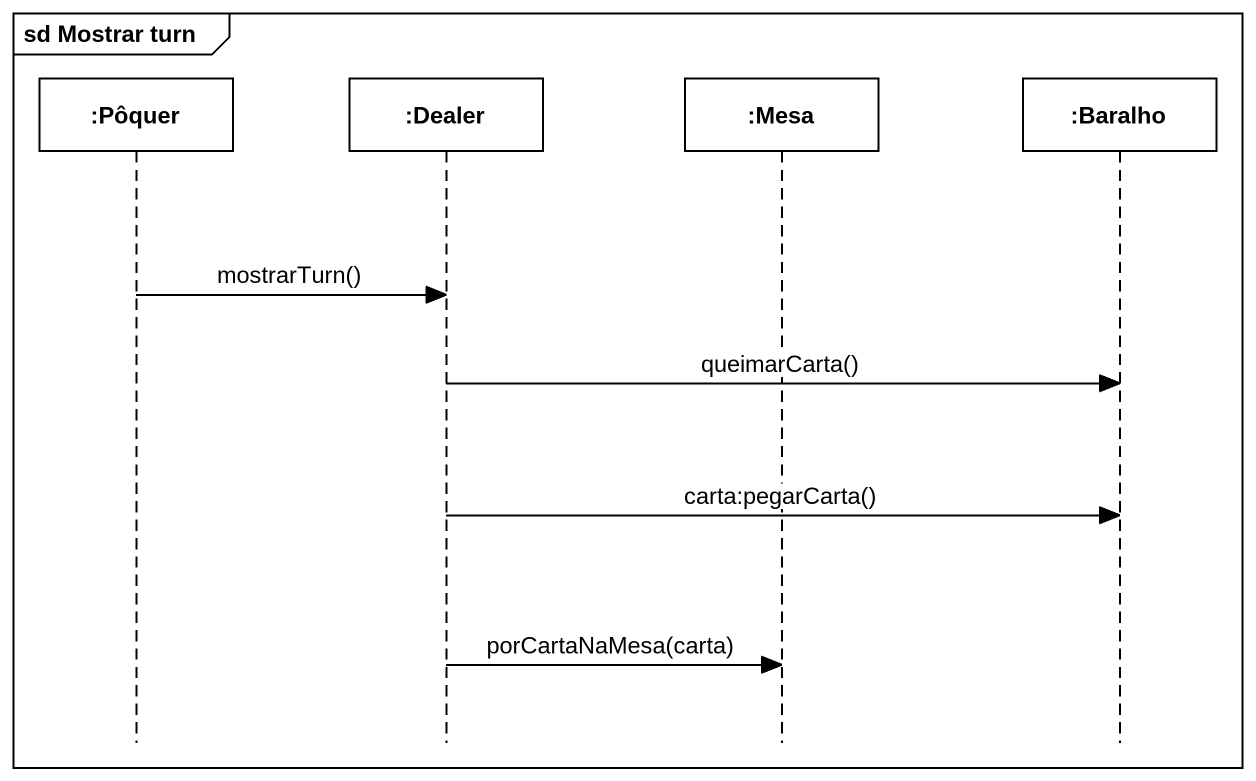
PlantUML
@startuml
mainframe sd Mostrar turn
hide footbox
participant ":Pôquer" as Pôquer
participant ":Dealer" as Dealer
participant ":Mesa" as Mesa
participant ":Baralho" as Baralho

Pôquer -> Dealer : mostrarTurn()
Dealer -> Baralho : queimarCarta()
Dealer -> Baralho : carta:pegarCarta()
Dealer -> Mesa : porCartaNaMesa(carta)
@enduml
